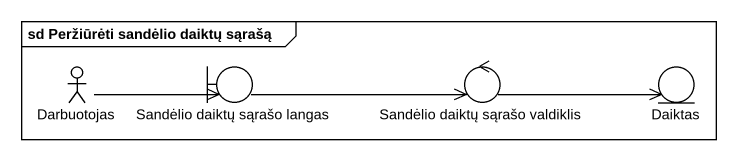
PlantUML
@startuml
mainframe sd Peržiūrėti sandėlio daiktų sąrašą
actor Darbuotojas
boundary "Sandėlio daiktų sąrašo langas" as Sandėlio_daiktų_sąrašo
control "Sandėlio daiktų sąrašo valdiklis" as Sandėlio_daiktų_sąrašo_2
entity Daiktas
Darbuotojas -right-> Sandėlio_daiktų_sąrašo
Sandėlio_daiktų_sąrašo -right-> Sandėlio_daiktų_sąrašo_2
Sandėlio_daiktų_sąrašo_2 -right-> Daiktas
@enduml
